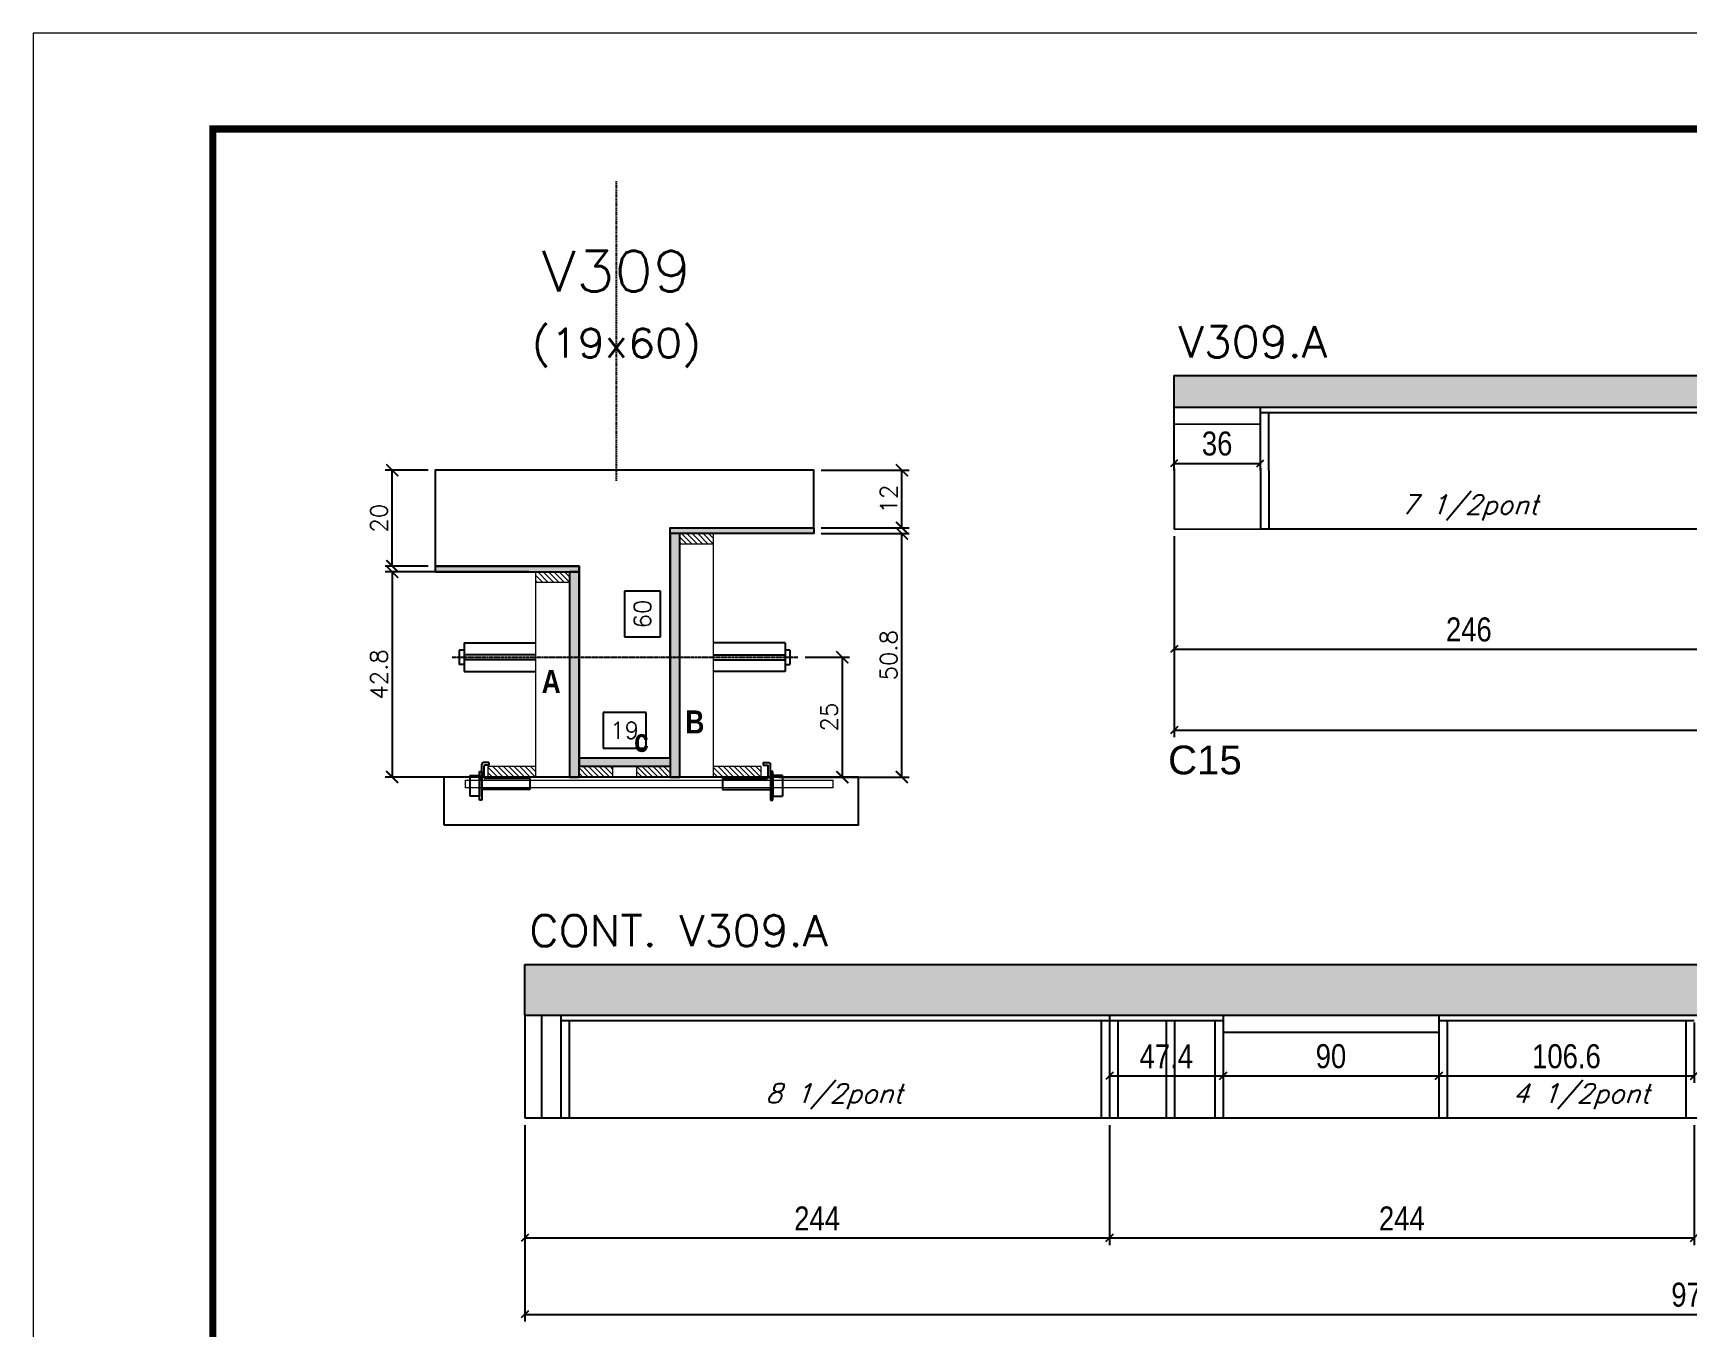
# Model space of a CAD drawing. Extents: x 137137 to 143418, y 10464 to 34486.
# Drawn here: x 141906 to 142596, y 27055 to 27594 of the extents above; entities that cross this region are included whole.
import ezdxf
from ezdxf.enums import TextEntityAlignment as Align

# ---------------------------------------------------------------- set-up
doc = ezdxf.new("R2010")
doc.units = 0
doc.linetypes.add('DASHED', pattern=[0.75, 0.5, -0.25])
doc.linetypes.add('HIDDEN', pattern=[0.375, 0.25, -0.125])
for name, color, linetype in [('5', 5, 'Continuous'), ('barrote', 251, 'Continuous'), ('COTA', 241, 'Continuous'), ('Cota Seção (2x)', 4, 'Continuous'), ('detalhes', 4, 'Continuous'), ('Painéis', 200, 'Continuous'), ('presilha', 1, 'Continuous'), ('SARR_2.2x7', 40, 'Continuous'), ('SARR_3.5x7', 81, 'Continuous'), ('TENSOR', 3, 'Continuous'), ('texto', 7, 'Continuous'), ('Texto de Titulo', 7, 'Continuous'), ('Texto Qtd Sarr', 242, 'Continuous')]:
    doc.layers.add(name, color=color, linetype=linetype)
for name, color, linetype, lineweight in [('CONCRETO', 251, 'Continuous', 25), ('Folhas', 255, 'Continuous', 9), ('Hachura', 251, 'Continuous', 9), ('Madeira', 126, 'Continuous', 18), ('SARRAFO DE PRESSAO', 251, 'DASHED', 9), ('SCO-___-LAJ', 2, 'Continuous', 0), ('Texto Seção', 7, 'Continuous', 15)]:
    doc.layers.add(name, color=color, linetype=linetype, lineweight=lineweight)
doc.styles.add('COTA TECNICA', font='techl___.ttf', dxfattribs={"height": 10})
doc.styles.add('REGUA-120', font='ROMANS.shx', dxfattribs={"height": 15})
doc.styles.add('Romans', font='romans.shx')
doc.styles.get("Standard").update_dxf_attribs({"font": 'arial.ttf'})
doc.styles.add('TECNICA', font='techb___.ttf', dxfattribs={"height": 10})
doc.dimstyles.new('Cota Seção (2x)', dxfattribs={"dimtxt": 7, "dimasz": 5, "dimexe": 3, "dimexo": 3, "dimgap": 2, "dimtad": 3, "dimdec": 1, "dimlfac": 0.5, "dimzin": 12, "dimdsep": 46, "dimtxsty": 'Romans', "dimblk": 'ARCHTICK', "dimcen": 0, "dimclrd": 4, "dimclre": 4, "dimclrt": 1, "dimadec": 1, "dimazin": 3, "dimtfac": 1, "dimtdec": 1, "dimtmove": 0, "dimatfit": 3, "dimldrblk": 'OBLIQUE', "dimfxl": 1, "dimtolj": 1, "dimtzin": 12, "dimarcsym": 0})
doc.dimstyles.new('Cota Seção interna', dxfattribs={"dimtxt": 7, "dimasz": 6, "dimexe": 0.18, "dimexo": 2, "dimgap": -4, "dimtad": 3, "dimdec": 1, "dimlfac": 0.5, "dimzin": 12, "dimdsep": 46, "dimtxsty": 'Romans', "dimblk": 'ARCHTICK', "dimcen": 0.09, "dimse1": 1, "dimse2": 1, "dimsd1": 1, "dimsd2": 1, "dimclrd": 180, "dimclre": 5, "dimclrt": 1, "dimadec": 0, "dimazin": 3, "dimtfac": 1, "dimtdec": 1, "dimtofl": 0, "dimtmove": 0, "dimatfit": 3, "dimldrblk": 'ARCHTICK', "dimfxl": 1, "dimtolj": 1, "dimtzin": 0, "dimarcsym": 0})
doc.dimstyles.new('PAINEL', dxfattribs={"dimtxt": 10, "dimasz": 3, "dimexe": 3, "dimexo": 3, "dimgap": 3, "dimtad": 1, "dimdec": 1, "dimzin": 12, "dimdsep": 46, "dimtxsty": 'COTA TECNICA', "dimblk1": 'OBLIQUE', "dimblk2": 'OBLIQUE', "dimsah": 1, "dimcen": 0.9, "dimclrd": 4, "dimclre": 4, "dimclrt": 240, "dimadec": 1, "dimazin": 3, "dimtfac": 1, "dimtdec": 1, "dimtmove": 0, "dimatfit": 3, "dimfxl": 1, "dimtolj": 1, "dimtzin": 12, "dimarcsym": 0})

# ---------------------------------------------------------------- blocks, each defined once
blk = doc.blocks.new('9999999999')
at = {"layer": 'Folhas'}
blk.add_lwpolyline([(98138.98, 34190.21), (99623.98, 34190.21), (99623.98, 35240.21), (98138.98, 35240.21)], close=True, dxfattribs=at)
at = {"layer": 'Folhas', "color": 30, "const_width": 3}
blk.add_lwpolyline([(98213.98, 34230.21), (99583.98, 34230.21), (99583.98, 35200.21), (98213.98, 35200.21)], close=True, dxfattribs=at)
blk = doc.blocks.new('_Oblique')
at = {"color": 0, "linetype": 'ByBlock', "lineweight": -2}
blk.add_line((-0.5, -0.5), (0.5, 0.5), dxfattribs=at)
blk = doc.blocks.new('*D1171')
at = {"layer": 'COTA', "color": 4, "lineweight": -2, "ltscale": 25, "transparency": 16777216}
for p, q in [((142381.93, 27384.41), (142381.93, 27334.37)), ((142627.93, 27384.45), (142627.93, 27334.37)), ((142381.93, 27337.37), (142627.93, 27337.37))]:
    blk.add_line(p, q, dxfattribs=at)
at = {"layer": 'Defpoints', "color": 0, "ltscale": 25, "transparency": 16777216}
for p in [(142381.93, 27387.41), (142627.93, 27387.45), (142627.93, 27337.37)]:
    blk.add_point(p, dxfattribs=at)
at = {"layer": 'COTA', "color": 4, "lineweight": -2, "ltscale": 25, "transparency": 16777216, "xscale": 3, "yscale": 3, "zscale": 3, "rotation": 180}
blk.add_blockref('_Oblique', (142381.93, 27337.37), dxfattribs=at)
at = {"layer": 'COTA', "color": 4, "lineweight": -2, "ltscale": 25, "transparency": 16777216, "xscale": 3, "yscale": 3, "zscale": 3}
blk.add_blockref('_Oblique', (142627.93, 27337.37), dxfattribs=at)
at = {"layer": 'COTA', "color": 240, "ltscale": 25, "transparency": 16777216, "insert": (142504.93, 27345.47), "char_height": 10, "attachment_point": 5, "style": 'COTA TECNICA'}
blk.add_mtext('\\A1;246', dxfattribs=at)
blk = doc.blocks.new('*D1178')
at = {"layer": 'COTA', "color": 4, "lineweight": -2, "ltscale": 25, "transparency": 16777216}
for p, q in [((142381.89, 27428.21), (142381.89, 27411.81)), ((142417.89, 27428.25), (142417.89, 27411.81)), ((142381.89, 27414.81), (142417.89, 27414.81))]:
    blk.add_line(p, q, dxfattribs=at)
at = {"layer": 'Defpoints', "color": 0, "ltscale": 25, "transparency": 16777216}
for p in [(142381.89, 27431.21), (142417.89, 27431.25), (142417.89, 27414.81)]:
    blk.add_point(p, dxfattribs=at)
at = {"layer": 'COTA', "color": 4, "lineweight": -2, "ltscale": 25, "transparency": 16777216, "xscale": 3, "yscale": 3, "zscale": 3, "rotation": 180}
blk.add_blockref('_Oblique', (142381.89, 27414.81), dxfattribs=at)
at = {"layer": 'COTA', "color": 4, "lineweight": -2, "ltscale": 25, "transparency": 16777216, "xscale": 3, "yscale": 3, "zscale": 3}
blk.add_blockref('_Oblique', (142417.89, 27414.81), dxfattribs=at)
at = {"layer": 'COTA', "color": 240, "ltscale": 25, "transparency": 16777216, "insert": (142399.89, 27423.03), "char_height": 10, "attachment_point": 5, "style": 'COTA TECNICA'}
blk.add_mtext('\\A1;36', dxfattribs=at)
blk = doc.blocks.new('*D1179')
at = {"layer": 'COTA', "color": 4, "lineweight": -2, "ltscale": 25, "transparency": 16777216}
for p, q in [((142110.96, 27138.79), (142110.96, 27088.72)), ((142354.96, 27138.79), (142354.96, 27088.72)), ((142110.96, 27091.72), (142354.96, 27091.72))]:
    blk.add_line(p, q, dxfattribs=at)
at = {"layer": 'Defpoints', "color": 0, "ltscale": 25, "transparency": 16777216}
for p in [(142110.96, 27141.79), (142354.96, 27141.79), (142354.96, 27091.72)]:
    blk.add_point(p, dxfattribs=at)
at = {"layer": 'COTA', "color": 4, "lineweight": -2, "ltscale": 25, "transparency": 16777216, "xscale": 3, "yscale": 3, "zscale": 3, "rotation": 180}
blk.add_blockref('_Oblique', (142110.96, 27091.72), dxfattribs=at)
at = {"layer": 'COTA', "color": 4, "lineweight": -2, "ltscale": 25, "transparency": 16777216, "xscale": 3, "yscale": 3, "zscale": 3}
blk.add_blockref('_Oblique', (142354.96, 27091.72), dxfattribs=at)
at = {"layer": 'COTA', "color": 240, "ltscale": 25, "transparency": 16777216, "insert": (142232.96, 27099.8), "char_height": 10, "attachment_point": 5, "style": 'COTA TECNICA'}
blk.add_mtext('\\A1;244', dxfattribs=at)
blk = doc.blocks.new('*D1180')
at = {"layer": 'COTA', "color": 4, "lineweight": -2, "ltscale": 25, "transparency": 16777216}
for p, q in [((142354.96, 27138.79), (142354.96, 27088.72)), ((142598.96, 27138.79), (142598.96, 27088.72)), ((142354.96, 27091.72), (142598.96, 27091.72))]:
    blk.add_line(p, q, dxfattribs=at)
at = {"layer": 'Defpoints', "color": 0, "ltscale": 25, "transparency": 16777216}
for p in [(142354.96, 27141.79), (142598.96, 27141.79), (142598.96, 27091.72)]:
    blk.add_point(p, dxfattribs=at)
at = {"layer": 'COTA', "color": 4, "lineweight": -2, "ltscale": 25, "transparency": 16777216, "xscale": 3, "yscale": 3, "zscale": 3, "rotation": 180}
blk.add_blockref('_Oblique', (142354.96, 27091.72), dxfattribs=at)
at = {"layer": 'COTA', "color": 4, "lineweight": -2, "ltscale": 25, "transparency": 16777216, "xscale": 3, "yscale": 3, "zscale": 3}
blk.add_blockref('_Oblique', (142598.96, 27091.72), dxfattribs=at)
at = {"layer": 'COTA', "color": 240, "ltscale": 25, "transparency": 16777216, "insert": (142476.96, 27099.8), "char_height": 10, "attachment_point": 5, "style": 'COTA TECNICA'}
blk.add_mtext('\\A1;244', dxfattribs=at)
blk = doc.blocks.new('*D1183')
at = {"layer": 'COTA', "color": 4, "lineweight": -2, "ltscale": 25, "transparency": 16777216}
for p, q in [((142402.39, 27174.59), (142402.39, 27156.32)), ((142492.39, 27174.59), (142492.39, 27156.32)), ((142402.39, 27159.32), (142492.39, 27159.32))]:
    blk.add_line(p, q, dxfattribs=at)
at = {"layer": 'Defpoints', "color": 0, "ltscale": 25, "transparency": 16777216}
for p in [(142402.39, 27177.59), (142492.39, 27177.59), (142492.39, 27159.32)]:
    blk.add_point(p, dxfattribs=at)
at = {"layer": 'COTA', "color": 4, "lineweight": -2, "ltscale": 25, "transparency": 16777216, "xscale": 3, "yscale": 3, "zscale": 3, "rotation": 180}
blk.add_blockref('_Oblique', (142402.39, 27159.32), dxfattribs=at)
at = {"layer": 'COTA', "color": 4, "lineweight": -2, "ltscale": 25, "transparency": 16777216, "xscale": 3, "yscale": 3, "zscale": 3}
blk.add_blockref('_Oblique', (142492.39, 27159.32), dxfattribs=at)
at = {"layer": 'COTA', "color": 240, "ltscale": 25, "transparency": 16777216, "insert": (142447.39, 27167.45), "char_height": 10, "attachment_point": 5, "style": 'COTA TECNICA'}
blk.add_mtext('\\A1;90', dxfattribs=at)
blk = doc.blocks.new('*D1187')
at = {"layer": 'COTA', "color": 4, "lineweight": -2, "ltscale": 25, "transparency": 16777216}
for p, q in [((142354.96, 27181.59), (142354.96, 27156.32)), ((142402.39, 27181.59), (142402.39, 27156.32)), ((142354.96, 27159.32), (142402.39, 27159.32))]:
    blk.add_line(p, q, dxfattribs=at)
at = {"layer": 'Defpoints', "color": 0, "ltscale": 25, "transparency": 16777216}
for p in [(142354.96, 27184.59), (142402.39, 27184.59), (142402.39, 27159.32)]:
    blk.add_point(p, dxfattribs=at)
at = {"layer": 'COTA', "color": 4, "lineweight": -2, "ltscale": 25, "transparency": 16777216, "xscale": 3, "yscale": 3, "zscale": 3, "rotation": 180}
blk.add_blockref('_Oblique', (142354.96, 27159.32), dxfattribs=at)
at = {"layer": 'COTA', "color": 4, "lineweight": -2, "ltscale": 25, "transparency": 16777216, "xscale": 3, "yscale": 3, "zscale": 3}
blk.add_blockref('_Oblique', (142402.39, 27159.32), dxfattribs=at)
at = {"layer": 'COTA', "color": 240, "ltscale": 25, "transparency": 16777216, "insert": (142378.67, 27167.39), "char_height": 10, "attachment_point": 5, "style": 'COTA TECNICA'}
blk.add_mtext('\\A1;47.4', dxfattribs=at)
blk = doc.blocks.new('*D1188')
at = {"layer": 'COTA', "color": 4, "lineweight": -2, "ltscale": 25, "transparency": 16777216}
for p, q in [((142492.39, 27181.59), (142492.39, 27156.32)), ((142598.96, 27181.59), (142598.96, 27156.32)), ((142492.39, 27159.32), (142598.96, 27159.32))]:
    blk.add_line(p, q, dxfattribs=at)
at = {"layer": 'Defpoints', "color": 0, "ltscale": 25, "transparency": 16777216}
for p in [(142492.39, 27184.59), (142598.96, 27184.59), (142598.96, 27159.32)]:
    blk.add_point(p, dxfattribs=at)
at = {"layer": 'COTA', "color": 4, "lineweight": -2, "ltscale": 25, "transparency": 16777216, "xscale": 3, "yscale": 3, "zscale": 3, "rotation": 180}
blk.add_blockref('_Oblique', (142492.39, 27159.32), dxfattribs=at)
at = {"layer": 'COTA', "color": 4, "lineweight": -2, "ltscale": 25, "transparency": 16777216, "xscale": 3, "yscale": 3, "zscale": 3}
blk.add_blockref('_Oblique', (142598.96, 27159.32), dxfattribs=at)
at = {"layer": 'COTA', "color": 240, "ltscale": 25, "transparency": 16777216, "insert": (142545.67, 27167.42), "char_height": 10, "attachment_point": 5, "style": 'COTA TECNICA'}
blk.add_mtext('\\A1;106.6', dxfattribs=at)
blk = doc.blocks.new('_ArchTick')
at = {"color": 0, "linetype": 'ByBlock', "const_width": 0.15}
blk.add_lwpolyline([(-0.5, -0.5), (0.5, 0.5)], dxfattribs=at)
blk = doc.blocks.new('*D1151')
at = {"layer": 'COTA', "color": 4, "lineweight": -2, "transparency": 16777216}
for p, q in [((142234.62, 27385.55), (142271.34, 27385.55)), ((142268.34, 27283.95), (142268.34, 27385.55)), ((142217.02, 27283.95), (142271.34, 27283.95))]:
    blk.add_line(p, q, dxfattribs=at)
at = {"layer": 'Defpoints', "color": 0, "transparency": 16777216}
for p in [(142231.62, 27385.55), (142268.34, 27385.55), (142214.02, 27283.95)]:
    blk.add_point(p, dxfattribs=at)
at = {"layer": 'COTA', "color": 4, "lineweight": -2, "transparency": 16777216, "xscale": 5, "yscale": 5, "zscale": 5}
for p, rotation in [((142268.34, 27385.55), 90), ((142268.34, 27283.95), 270)]:
    blk.add_blockref('_ArchTick', p, dxfattribs=dict(at, rotation=rotation))
at = {"layer": 'COTA', "color": 1, "transparency": 16777216, "insert": (142262.84, 27334.75), "char_height": 7, "attachment_point": 5, "rotation": 90, "style": 'Romans'}
blk.add_mtext('\\A1;50.8', dxfattribs=at)
blk = doc.blocks.new('*D1152')
at = {"layer": 'COTA', "color": 4, "lineweight": -2, "transparency": 16777216}
for p, q in [((142234.62, 27411.95), (142271.34, 27411.95)), ((142268.34, 27387.95), (142268.34, 27411.95)), ((142234.62, 27387.95), (142271.34, 27387.95))]:
    blk.add_line(p, q, dxfattribs=at)
at = {"layer": 'Defpoints', "color": 0, "transparency": 16777216}
for p in [(142231.62, 27411.95), (142268.34, 27411.95), (142231.62, 27387.95)]:
    blk.add_point(p, dxfattribs=at)
at = {"layer": 'COTA', "color": 4, "lineweight": -2, "transparency": 16777216, "xscale": 5, "yscale": 5, "zscale": 5}
for p, rotation in [((142268.34, 27411.95), 90), ((142268.34, 27387.95), 270)]:
    blk.add_blockref('_ArchTick', p, dxfattribs=dict(at, rotation=rotation))
at = {"layer": 'COTA', "color": 1, "transparency": 16777216, "insert": (142262.84, 27399.95), "char_height": 7, "attachment_point": 5, "rotation": 90, "style": 'Romans'}
blk.add_mtext('\\A1;12', dxfattribs=at)
blk = doc.blocks.new('*D1153')
at = {"layer": 'Cota Seção (2x)', "color": 180, "lineweight": -2, "transparency": 16777216}
for p, q in [((142167.62, 27361.45), (142152.62, 27361.45)), ((142152.62, 27361.45), (142152.62, 27342.45)), ((142167.62, 27342.45), (142167.62, 27361.45)), ((142152.62, 27342.45), (142167.62, 27342.45))]:
    blk.add_line(p, q, dxfattribs=at)
at = {"layer": 'Defpoints', "color": 0, "transparency": 16777216}
for p in [(142171.62, 27411.95), (142171.62, 27411.95), (142171.62, 27291.95)]:
    blk.add_point(p, dxfattribs=at)
at = {"layer": 'Cota Seção (2x)', "color": 1, "transparency": 16777216, "insert": (142160.12, 27351.95), "char_height": 7, "attachment_point": 5, "rotation": 90, "style": 'Romans'}
blk.add_mtext('\\A1;60', dxfattribs=at)
blk = doc.blocks.new('PRESILHA METÁLICA 1')
at = {"layer": 'presilha'}
for p, q in [((12, 21), (8.6, 21)), ((12, 21), (12, 19.5)), ((0, 13), (6, 13)), ((0, 13), (0, 0)), ((6, 15.5), (7.5, 15.5)), ((6, -2.5), (6, 15.5)), ((6, 13), (6, 0)), ((7.5, 10.6), (7.5, 19.9)), ((7.5, 15.5), (7.5, -2.5)), ((9, 11.6), (9, 18.9)), ((12, 19.5), (9.6, 19.5)), ((37.5, 11), (9.6, 11)), ((37.5, 11), (37.5, 4.1)), ((6, 0), (0, 0)), ((37.5, 4.1), (7.5, 4.1)), ((7.5, -2.5), (6, -2.5))]:
    blk.add_line(p, q, dxfattribs=at)
for centre, radius, start, end in [((8.6, 19.9), 1.14, 90, 180), ((9.6, 18.9), 0.57, 90, 180), ((9.6, 11.6), 0.57, 180, 270)]:
    blk.add_arc(centre, radius, start, end, dxfattribs=at)
blk = doc.blocks.new('*D1154')
at = {"layer": 'Cota Seção (2x)', "color": 180, "lineweight": -2, "transparency": 16777216}
for p, q in [((142161.62, 27310.95), (142143.62, 27310.95)), ((142143.62, 27310.95), (142143.62, 27295.95)), ((142161.62, 27295.95), (142161.62, 27310.95)), ((142143.62, 27295.95), (142161.62, 27295.95))]:
    blk.add_line(p, q, dxfattribs=at)
at = {"layer": 'Defpoints', "color": 0, "transparency": 16777216}
for p in [(142171.62, 27291.95), (142133.62, 27283.95), (142171.62, 27283.95)]:
    blk.add_point(p, dxfattribs=at)
at = {"layer": 'Cota Seção (2x)', "color": 1, "transparency": 16777216, "insert": (142152.62, 27303.45), "char_height": 7, "attachment_point": 5, "style": 'Romans'}
blk.add_mtext('\\A1;19', dxfattribs=at)
blk = doc.blocks.new('*D1155')
at = {"layer": 'COTA', "color": 4, "lineweight": -2, "transparency": 16777216}
for p, q in [((142112.62, 27369.55), (142052.65, 27369.55)), ((142055.65, 27369.55), (142055.65, 27283.95)), ((142112.62, 27283.95), (142052.65, 27283.95))]:
    blk.add_line(p, q, dxfattribs=at)
at = {"layer": 'Defpoints', "color": 0, "transparency": 16777216}
for p in [(142115.62, 27369.55), (142055.65, 27283.95), (142115.62, 27283.95)]:
    blk.add_point(p, dxfattribs=at)
at = {"layer": 'COTA', "color": 4, "lineweight": -2, "transparency": 16777216, "xscale": 5, "yscale": 5, "zscale": 5}
for p, rotation in [((142055.65, 27369.55), 90), ((142055.65, 27283.95), 270)]:
    blk.add_blockref('_ArchTick', p, dxfattribs=dict(at, rotation=rotation))
at = {"layer": 'COTA', "color": 1, "transparency": 16777216, "insert": (142050.15, 27326.75), "char_height": 7, "attachment_point": 5, "rotation": 90, "style": 'Romans'}
blk.add_mtext('\\A1;42.8', dxfattribs=at)
blk = doc.blocks.new('*D1156')
at = {"layer": 'COTA', "color": 4, "lineweight": -2, "transparency": 16777216}
for p, q in [((142227.92, 27333.92), (142246.48, 27333.92)), ((142243.48, 27333.92), (142243.48, 27283.95)), ((142227.92, 27283.95), (142246.48, 27283.95))]:
    blk.add_line(p, q, dxfattribs=at)
at = {"layer": 'Defpoints', "color": 0, "transparency": 16777216}
for p in [(142224.92, 27333.92), (142224.92, 27283.95), (142243.48, 27283.95)]:
    blk.add_point(p, dxfattribs=at)
at = {"layer": 'COTA', "color": 4, "lineweight": -2, "transparency": 16777216, "xscale": 5, "yscale": 5, "zscale": 5}
for p, rotation in [((142243.48, 27333.92), 90), ((142243.48, 27283.95), 270)]:
    blk.add_blockref('_ArchTick', p, dxfattribs=dict(at, rotation=rotation))
at = {"layer": 'COTA', "color": 1, "transparency": 16777216, "insert": (142237.98, 27308.94), "char_height": 7, "attachment_point": 5, "rotation": 90, "style": 'Romans'}
blk.add_mtext('\\A1;25', dxfattribs=at)
blk = doc.blocks.new('titulo1')
at = {"layer": 'Defpoints', "color": 252, "linetype": 'HIDDEN', "ltscale": 2}
blk.add_line((0, 0), (0, 125), dxfattribs=at)
at = {"layer": 'Defpoints', "style": 'Romans', "oblique": 15}
blk.add_attdef('FOLHA', text='', height=10, dxfattribs=at).set_placement((0, 15.58), align=Align.MIDDLE_CENTER)
at = {"layer": 'Texto Qtd Sarr', "color": 3, "style": 'Romans', "oblique": 15}
for tag, height, p in [('TITULO', 17, (0, 71.45)), ('SEÇÃO', 12, (0, 41.55))]:
    blk.add_attdef(tag, text='', height=height, dxfattribs=at).set_placement(p, align=Align.MIDDLE_CENTER)
blk = doc.blocks.new('*D1159')
at = {"layer": 'COTA', "color": 4, "lineweight": -2, "transparency": 16777216}
for p, q in [((142070.62, 27411.95), (142052.65, 27411.95)), ((142055.65, 27371.95), (142055.65, 27411.95)), ((142070.62, 27371.95), (142052.65, 27371.95))]:
    blk.add_line(p, q, dxfattribs=at)
at = {"layer": 'Defpoints', "color": 0, "transparency": 16777216}
for p in [(142055.65, 27411.95), (142073.62, 27411.95), (142073.62, 27371.95)]:
    blk.add_point(p, dxfattribs=at)
at = {"layer": 'COTA', "color": 4, "lineweight": -2, "transparency": 16777216, "xscale": 5, "yscale": 5, "zscale": 5}
for p, rotation in [((142055.65, 27411.95), 90), ((142055.65, 27371.95), 270)]:
    blk.add_blockref('_ArchTick', p, dxfattribs=dict(at, rotation=rotation))
at = {"layer": 'COTA', "color": 1, "transparency": 16777216, "insert": (142050.15, 27391.95), "char_height": 7, "attachment_point": 5, "rotation": 90, "style": 'Romans'}
blk.add_mtext('\\A1;20', dxfattribs=at)
blk = doc.blocks.new('*D2350')
at = {"layer": 'COTA', "color": 4, "lineweight": -2, "ltscale": 25, "transparency": 16777216}
for p, q in [((142381.93, 27384.41), (142381.93, 27300.54)), ((142909.93, 27384.43), (142909.93, 27300.54)), ((142381.93, 27303.54), (142909.93, 27303.54))]:
    blk.add_line(p, q, dxfattribs=at)
at = {"layer": 'Defpoints', "color": 0, "ltscale": 25, "transparency": 16777216}
for p in [(142381.93, 27387.41), (142909.93, 27387.43), (142909.93, 27303.54)]:
    blk.add_point(p, dxfattribs=at)
at = {"layer": 'COTA', "color": 4, "lineweight": -2, "ltscale": 25, "transparency": 16777216, "xscale": 3, "yscale": 3, "zscale": 3, "rotation": 180}
blk.add_blockref('_Oblique', (142381.93, 27303.54), dxfattribs=at)
at = {"layer": 'COTA', "color": 4, "lineweight": -2, "ltscale": 25, "transparency": 16777216, "xscale": 3, "yscale": 3, "zscale": 3}
blk.add_blockref('_Oblique', (142909.93, 27303.54), dxfattribs=at)
at = {"layer": 'COTA', "color": 240, "ltscale": 25, "transparency": 16777216, "insert": (142645.93, 27311.68), "char_height": 10, "attachment_point": 5, "style": 'COTA TECNICA'}
blk.add_mtext('\\A1;528', dxfattribs=at)
blk = doc.blocks.new('*D2351')
at = {"layer": 'COTA', "color": 4, "lineweight": -2, "ltscale": 25, "transparency": 16777216}
for p, q in [((142110.96, 27138.79), (142110.96, 27056.8)), ((143086.96, 27138.79), (143086.96, 27056.8)), ((142110.96, 27059.8), (143086.96, 27059.8))]:
    blk.add_line(p, q, dxfattribs=at)
at = {"layer": 'Defpoints', "color": 0, "ltscale": 25, "transparency": 16777216}
for p in [(142110.96, 27141.79), (143086.96, 27141.79), (143086.96, 27059.8)]:
    blk.add_point(p, dxfattribs=at)
at = {"layer": 'COTA', "color": 4, "lineweight": -2, "ltscale": 25, "transparency": 16777216, "xscale": 3, "yscale": 3, "zscale": 3, "rotation": 180}
blk.add_blockref('_Oblique', (142110.96, 27059.8), dxfattribs=at)
at = {"layer": 'COTA', "color": 4, "lineweight": -2, "ltscale": 25, "transparency": 16777216, "xscale": 3, "yscale": 3, "zscale": 3}
blk.add_blockref('_Oblique', (143086.96, 27059.8), dxfattribs=at)
at = {"layer": 'COTA', "color": 240, "ltscale": 25, "transparency": 16777216, "insert": (142598.96, 27067.93), "char_height": 10, "attachment_point": 5, "style": 'COTA TECNICA'}
blk.add_mtext('\\A1;976', dxfattribs=at)

msp = doc.modelspace()

# ---------------------------------------------------------------- hatches: boundary and pattern name
at = {"layer": 'COTA', "ltscale": 25}
h = msp.add_hatch(dxfattribs=at)
h.set_pattern_fill('AR-CONC', color=256, scale=0.03)
h.set_pattern_definition([(50, (1589.1, 0), (5.46554007, -0.47817257), [0.5715, -6.2865]), (355, (1589.1, 0), (-1.05730264, 5.73170536), [0.4572, -5.02921753]), (100.4514447, (1589.5555, -0.04), (4.40823741, 5.25353256), [0.48570026, -5.34270734]), (46.1842, (1589.1, 1.524), (8.13237123, -1.26126984), [0.85725, -9.42975]), (96.6355576, (1589.778, 1.419), (7.122124, 7.42278374), [0.7285507, -8.01406824]), (351.184151, (1589.1, 1.524), (7.122124, 7.42278374), [0.685799, -7.54379196]), (21, (1589.862, 1.143), (4.54843174, -3.06795595), [0.5715, -6.2865]), (326, (1589.862, 1.143), (1.85406085, 5.52563898), [0.4572, -5.0292]), (71.451445, (1590.241, 0.8873), (6.40249258, 2.45768307), [0.48570026, -5.34269813]), (37.5, (1589.1, 0), (0.092658098, 2.536651166), [0, -4.96824, 0, -5.1054, 0, -5.04825]), (7.5, (1589.1, 0), (2.004589875, 3.005417245), [0, -2.91084, 0, -4.85394, 0, -1.92405]), (327.5, (1587.4007, 0), (4.067717855, -0.17186232), [0, -1.905, 0, -5.9436, 0, -7.8867]), (317.5, (1586.6387, 0), (4.44387544, 0.76279473), [0, -2.4765, 0, -3.94716, 0, -5.6007])])
h.paths.add_polyline_path([(142909.93, 27387.43), (142936.98, 27387.43), (142936.97, 27438.23), (143157.97, 27438.23), (143157.97, 27387.43), (143184.97, 27387.43), (143184.97, 27451.43), (143157.97, 27451.43), (142936.97, 27451.43), (142909.97, 27451.43), (142877.97, 27451.45), (142417.87, 27451.45), (142381.87, 27451.41), (142381.88, 27438.21), (142417.88, 27438.25), (142877.96, 27438.25), (142877.96, 27438.25), (142909.96, 27438.23)])
h = msp.add_hatch(dxfattribs=at)
h.set_pattern_fill('AR-CONC', color=256, scale=0.03)
h.set_pattern_definition([(50, (1585, -21.9683), (5.46554007, -0.47817257), [0.5715, -6.2865]), (355, (1585, -21.968), (-1.05730264, 5.73170536), [0.4572, -5.02921753]), (100.4514447, (1585.4555, -22.008), (4.40823741, 5.25353256), [0.48570026, -5.34270734]), (46.1842, (1585, -20.444), (8.13237123, -1.26126984), [0.85725, -9.42975]), (96.6355576, (1585.678, -20.549), (7.122124, 7.42278374), [0.7285507, -8.01406824]), (351.184151, (1585, -20.444), (7.122124, 7.42278374), [0.685799, -7.54379196]), (21, (1585.762, -20.8253), (4.54843174, -3.06795595), [0.5715, -6.2865]), (326, (1585.762, -20.825), (1.85406085, 5.52563898), [0.4572, -5.0292]), (71.451445, (1586.141, -21.081), (6.40249258, 2.45768307), [0.48570026, -5.34269813]), (37.5, (1585, -21.9683), (0.092658098, 2.536651166), [0, -4.96824, 0, -5.1054, 0, -5.04825]), (7.5, (1585, -21.9683), (2.004589875, 3.005417245), [0, -2.91084, 0, -4.85394, 0, -1.92405]), (327.5, (1583.3007, -21.9683), (4.067717855, -0.17186232), [0, -1.905, 0, -5.9436, 0, -7.8867]), (317.5, (1582.5387, -21.9683), (4.44387544, 0.76279473), [0, -2.4765, 0, -3.94716, 0, -5.6007])])
h.paths.add_polyline_path([(142402.39, 27205.79), (142110.96, 27205.79), (142110.96, 27184.59), (142402.39, 27184.59), (142492.39, 27184.59), (142687.39, 27184.59), (142777.39, 27184.59), (143086.96, 27184.59), (143086.96, 27205.79), (142777.39, 27205.79), (142687.39, 27205.79), (142492.39, 27205.79)])
at = {"layer": 'Hachura'}
h = msp.add_hatch(color=256, dxfattribs=at)
h.dxf.hatch_style = 1
h.paths.add_polyline_path([(142171.62, 27385.55), (142171.62, 27387.95), (142231.62, 27387.95), (142231.62, 27385.55)])
h = msp.add_hatch(color=256, dxfattribs=at)
h.dxf.hatch_style = 1
h.paths.add_polyline_path([(142175.62, 27385.55), (142171.62, 27385.55), (142171.62, 27283.95), (142175.62, 27283.95)])
h = msp.add_hatch(dxfattribs=at)
h.set_pattern_fill('ANSI31', color=256, scale=0.5, angle=270, style=0)
h.set_pattern_definition([(315, (165081.4402, 19077.9072), (1.12253202, 1.12253202), [])])
h.paths.add_polyline_path([(142175.62, 27381.15), (142175.62, 27385.55), (142189.62, 27385.55), (142189.62, 27381.15)])
h = msp.add_hatch(color=256, dxfattribs=at)
h.dxf.hatch_style = 1
h.paths.add_polyline_path([(142133.62, 27369.55), (142133.62, 27371.95), (142073.62, 27371.95), (142073.62, 27369.55)])
h = msp.add_hatch(dxfattribs=at)
h.set_pattern_fill('ANSI31', color=256, scale=0.5, angle=270, style=0)
h.set_pattern_definition([(315, (165021.4402, 19061.9072), (1.12253202, 1.12253202), [])])
h.paths.add_polyline_path([(142115.62, 27365.15), (142115.62, 27369.55), (142129.62, 27369.55), (142129.62, 27365.15)])
h = msp.add_hatch(color=256, dxfattribs=at)
h.dxf.hatch_style = 1
h.paths.add_polyline_path([(142133.62, 27369.55), (142129.62, 27369.55), (142129.62, 27283.95), (142133.62, 27283.95)])
h = msp.add_hatch(dxfattribs=at)
h.set_pattern_fill('ANSI31', color=256, scale=0.5, angle=270, style=0)
h.set_pattern_definition([(315, (164987.4402, 19054.3072), (1.12253202, 1.12253202), [])])
h.paths.add_polyline_path([(142115.62, 27283.95), (142115.62, 27288.35), (142095.62, 27288.35), (142095.62, 27283.95)])
h = msp.add_hatch(color=256, dxfattribs=at)
h.dxf.hatch_style = 1
h.paths.add_polyline_path([(142133.62, 27288.35), (142133.62, 27291.95), (142171.62, 27291.95), (142171.62, 27288.35)])
h = msp.add_hatch(dxfattribs=at)
h.set_pattern_fill('ANSI31', color=256, scale=0.5, angle=270, style=0)
h.set_pattern_definition([(315, (165090.2423, 19054.3072), (1.12253202, 1.12253202), [])])
h.paths.add_polyline_path([(142133.62, 27283.95), (142133.62, 27288.35), (142147.62, 27288.35), (142147.62, 27283.95)])
h = msp.add_hatch(dxfattribs=at)
h.set_pattern_fill('ANSI31', color=256, scale=0.5, angle=270, style=0)
h.set_pattern_definition([(315, (165090.2402, 19054.3072), (1.12253202, 1.12253202), [])])
h.paths.add_polyline_path([(142171.62, 27283.95), (142171.62, 27288.35), (142157.62, 27288.35), (142157.62, 27283.95)])
h = msp.add_hatch(dxfattribs=at)
h.set_pattern_fill('ANSI31', color=256, scale=0.5, angle=270, style=0)
h.set_pattern_definition([(315, (165081.4402, 19054.3072), (1.12253202, 1.12253202), [])])
h.paths.add_polyline_path([(142209.62, 27283.95), (142209.62, 27288.35), (142189.62, 27288.35), (142189.62, 27283.95)])

# ---------------------------------------------------------------- linework, layer by layer
at = {"ltscale": 3}
for p, q in [((142083.62, 27336.92), (142083.62, 27330.92)), ((142085.62, 27336.92), (142083.62, 27336.92)), ((142085.62, 27339.92), (142085.62, 27327.92)), ((142085.62, 27339.92), (142115.62, 27339.92)), ((142219.62, 27339.92), (142189.62, 27339.92)), ((142219.62, 27339.92), (142219.62, 27327.92)), ((142221.62, 27336.92), (142219.62, 27336.92)), ((142221.62, 27336.92), (142221.62, 27330.92)), ((142085.62, 27330.92), (142083.62, 27330.92)), ((142115.62, 27334.92), (142085.62, 27334.92)), ((142115.62, 27332.92), (142085.62, 27332.92)), ((142189.62, 27334.92), (142219.62, 27334.92)), ((142189.62, 27332.92), (142219.62, 27332.92)), ((142219.62, 27330.92), (142221.62, 27330.92)), ((142085.62, 27327.92), (142115.62, 27327.92)), ((142219.62, 27327.92), (142189.62, 27327.92))]:
    msp.add_line(p, q, dxfattribs=at)
at = {"layer": 'barrote'}
msp.add_lwpolyline([(142077.26, 27263.95), (142250.22, 27263.95), (142250.22, 27283.95), (142077.26, 27283.95)], close=True, dxfattribs=at)
at = {"layer": 'CONCRETO'}
msp.add_lwpolyline([(142133.62, 27371.95), (142133.62, 27288.35), (142133.62, 27288.35), (142133.62, 27291.95), (142171.62, 27291.95), (142171.62, 27387.95), (142231.62, 27387.95), (142231.62, 27411.95), (142171.62, 27411.95), (142171.62, 27411.95), (142133.62, 27411.95), (142073.62, 27411.95), (142073.62, 27371.95)], close=True, dxfattribs=at)
at = {"layer": 'COTA', "ltscale": 25}
for p, q in [((142381.87, 27451.41), (142417.87, 27451.45)), ((142381.87, 27451.41), (142381.88, 27438.21)), ((142417.87, 27451.45), (142877.97, 27451.45)), ((142110.96, 27205.79), (142402.39, 27205.79)), ((142110.96, 27184.59), (142110.96, 27205.79)), ((142402.39, 27205.79), (142492.39, 27205.79)), ((142492.39, 27205.79), (142687.39, 27205.79))]:
    msp.add_line(p, q, dxfattribs=at)
at = {"layer": 'Madeira'}
for points in [[(142175.62, 27381.15), (142175.62, 27385.55), (142189.62, 27385.55), (142189.62, 27381.15)], [(142175.62, 27385.55), (142189.62, 27385.55), (142189.62, 27283.95), (142175.62, 27283.95)], [(142115.62, 27365.15), (142115.62, 27369.55), (142129.62, 27369.55), (142129.62, 27365.15)], [(142115.62, 27369.55), (142129.62, 27369.55), (142129.62, 27283.95), (142115.62, 27283.95)], [(142115.62, 27283.95), (142115.62, 27288.35), (142095.62, 27288.35), (142095.62, 27283.95)], [(142133.62, 27283.95), (142133.62, 27288.35), (142147.62, 27288.35), (142147.62, 27283.95)], [(142171.62, 27283.95), (142171.62, 27288.35), (142157.62, 27288.35), (142157.62, 27283.95)], [(142209.62, 27283.95), (142209.62, 27288.35), (142189.62, 27288.35), (142189.62, 27283.95)]]:
    msp.add_lwpolyline(points, close=True, dxfattribs=at)
at = {"layer": 'Painéis'}
for p, q in [((142381.88, 27438.21), (142417.88, 27438.25)), ((142381.88, 27438.21), (142381.93, 27387.41)), ((142417.87, 27438.25), (142877.97, 27438.25)), ((142381.93, 27387.41), (142417.93, 27387.45)), ((142417.87, 27387.45), (142877.97, 27387.45)), ((142110.96, 27184.59), (142402.39, 27184.59)), ((142402.39, 27184.59), (142492.39, 27184.59)), ((142492.39, 27184.59), (142687.39, 27184.59)), ((142110.96, 27141.79), (142402.39, 27141.79)), ((142402.39, 27141.79), (142492.39, 27141.79)), ((142492.39, 27141.79), (142687.39, 27141.79))]:
    msp.add_line(p, q, dxfattribs=at)
at = {"layer": 'Painéis', "ltscale": 25}
for p, q in [((142110.96, 27184.59), (142110.96, 27141.79)), ((142354.96, 27184.59), (142354.96, 27141.79))]:
    msp.add_line(p, q, dxfattribs=at)
at = {"layer": 'Painéis'}
for points in [[(142171.62, 27385.55), (142171.62, 27387.95), (142231.62, 27387.95), (142231.62, 27385.55)], [(142175.62, 27385.55), (142171.62, 27385.55), (142171.62, 27283.95), (142175.62, 27283.95)], [(142133.62, 27369.55), (142133.62, 27371.95), (142073.62, 27371.95), (142073.62, 27369.55)], [(142133.62, 27369.55), (142129.62, 27369.55), (142129.62, 27283.95), (142133.62, 27283.95)], [(142133.62, 27288.35), (142133.62, 27291.95), (142171.62, 27291.95), (142171.62, 27288.35)]]:
    msp.add_lwpolyline(points, close=True, dxfattribs=at)
at = {"layer": 'SARR_2.2x7', "linetype": 'Continuous'}
for p, q in [((142417.87, 27436.05), (142627.88, 27436.05)), ((142381.89, 27431.21), (142417.89, 27431.25)), ((142117.96, 27184.59), (142117.96, 27141.79)), ((142125.96, 27182.39), (142354.96, 27182.39)), ((142354.96, 27182.39), (142402.39, 27182.39)), ((142492.39, 27182.39), (142598.96, 27182.39)), ((142402.39, 27177.59), (142492.39, 27177.59))]:
    msp.add_line(p, q, dxfattribs=at)
at = {"layer": 'SARR_3.5x7'}
for p, q in [((142417.88, 27438.25), (142417.93, 27387.45)), ((142421.38, 27438.25), (142421.38, 27438.25)), ((142421.38, 27436.05), (142421.43, 27387.45)), ((142125.96, 27184.59), (142125.96, 27141.79)), ((142129.46, 27182.39), (142129.46, 27141.79)), ((142351.46, 27182.39), (142351.46, 27141.79)), ((142358.46, 27182.39), (142358.46, 27141.79)), ((142378.63, 27182.39), (142378.63, 27141.79)), ((142382.13, 27182.39), (142382.13, 27141.79)), ((142398.89, 27182.39), (142398.89, 27141.79)), ((142402.39, 27184.59), (142402.39, 27141.79)), ((142492.39, 27184.59), (142492.39, 27141.79)), ((142495.89, 27182.39), (142495.89, 27141.79)), ((142595.46, 27182.39), (142595.46, 27141.79))]:
    msp.add_line(p, q, dxfattribs=at)
at = {"layer": 'SCO-___-LAJ', "color": 1}
msp.add_lwpolyline([(142086.26, 27282.62), (142239.56, 27282.62), (142239.56, 27279.42), (142086.26, 27279.42)], close=True, dxfattribs=at)
at = {"layer": 'TENSOR', "linetype": 'HIDDEN', "ltscale": 0.5}
msp.add_line((142080.62, 27333.92), (142224.92, 27333.92), dxfattribs=at)

# ---------------------------------------------------------------- block references
at = {"layer": 'presilha', "yscale": 0.6666666666666666, "zscale": 0.6666666666666666}
for p, xscale in [((142088.04, 27275.98), 0.6666666666666666), ((142218.49, 27275.98), -0.6666666666666666)]:
    msp.add_blockref('PRESILHA METÁLICA 1', p, dxfattribs=dict(at, xscale=xscale))
at = {"layer": 'SARRAFO DE PRESSAO', "color": 6, "linetype": 'ByBlock'}
msp.add_blockref('9999999999', (43766.81, -7645.88), dxfattribs=at)
at = {"layer": 'Texto Seção'}
ref = msp.add_blockref('titulo1', (142149.23, 27407.51), dxfattribs=at)
ref.add_attrib('TITULO', 'V309', dxfattribs={"layer": 'Texto de Titulo', "color": 7, "height": 17, "style": 'Romans', "width": 1.1}).set_placement((142149.23, 27495.01), align=Align.MIDDLE_CENTER)
ref.add_attrib('SEÇÃO', '(19x60)', dxfattribs={"layer": 'Texto de Titulo', "color": 7, "height": 12, "style": 'Romans', "width": 1.1}).set_placement((142149.23, 27465.01), align=Align.MIDDLE_CENTER)

# ---------------------------------------------------------------- texts
at = {"layer": '5', "linetype": 'Continuous'}
msp.add_text('C15', height=12, rotation=359.99996, dxfattribs=at).set_placement((142379.43, 27285.07))
at = {"layer": 'detalhes', "style": 'TECNICA'}
for s, p in [('A', (142118.02, 27318.98)), ('B', (142177.98, 27302.14)), ('c', (142156.6, 27294.45))]:
    msp.add_text(s, height=9.6, dxfattribs=at).set_placement(p)
at = {"layer": 'texto', "color": 2, "char_height": 8, "attachment_point": 5, "style": 'Romans'}
for s, insert in [('{\\Q19;\\C256;7 1/2pont}', (142505.26, 27396.31)), ('{\\Q19;\\C256;8 1/2pont}', (142240.04, 27150.67)), ('{\\Q19;\\C256;4 1/2pont}', (142551.77, 27150.67))]:
    msp.add_mtext(s, dxfattribs=dict(at, insert=insert))
at = {"layer": 'Texto Seção', "style": 'REGUA-120', "width": 1.05}
for s, p in [('V309.A', (142383.78, 27459.03)), ('CONT. V309.A', (142112.87, 27213.4))]:
    msp.add_text(s, height=13, dxfattribs=at).set_placement(p)

# ---------------------------------------------------------------- dimensions: what is measured, and where the dimension line sits
at = {"layer": 'COTA', "ltscale": 25}
for base, p1, p2, picture, middle in [((142417.89, 27414.81), (142381.89, 27431.21), (142417.89, 27431.25), '*D1178', (142399.89, 27423.03)), ((142627.93, 27337.37), (142381.93, 27387.41), (142627.93, 27387.45), '*D1171', (142504.93, 27345.47)), ((142909.93, 27303.54), (142381.93, 27387.41), (142909.93, 27387.43), '*D2350', (142645.93, 27311.68)), ((142402.39, 27159.32), (142354.96, 27184.59), (142402.39, 27184.59), '*D1187', (142378.67, 27167.39)), ((142598.96, 27159.32), (142492.39, 27184.59), (142598.96, 27184.59), '*D1188', (142545.67, 27167.42)), ((142492.39, 27159.32), (142402.39, 27177.59), (142492.39, 27177.59), '*D1183', (142447.39, 27167.45)), ((142354.96, 27091.72), (142110.96, 27141.79), (142354.96, 27141.79), '*D1179', (142232.96, 27099.8)), ((143086.96, 27059.8), (142110.96, 27141.79), (143086.96, 27141.79), '*D2351', (142598.96, 27067.93))]:
    dim = msp.add_linear_dim(base=base, p1=p1, p2=p2, dimstyle='PAINEL', dxfattribs=at)
    dim.commit()
    dim.dimension.update_dxf_attribs({"geometry": picture, "text_midpoint": middle})
at = {"layer": 'COTA'}
for base, p1, p2, picture, middle in [((142055.65, 27411.95), (142073.62, 27371.95), (142073.62, 27411.95), '*D1159', (142050.15, 27391.95)), ((142268.34, 27411.95), (142231.62, 27387.95), (142231.62, 27411.95), '*D1152', (142262.84, 27399.95)), ((142268.34, 27385.55), (142214.02, 27283.95), (142231.62, 27385.55), '*D1151', (142262.84, 27334.75)), ((142055.65, 27283.95), (142115.62, 27369.55), (142115.62, 27283.95), '*D1155', (142050.15, 27326.75)), ((142243.48, 27283.95), (142224.92, 27333.92), (142224.92, 27283.95), '*D1156', (142237.98, 27308.94))]:
    dim = msp.add_linear_dim(base=base, p1=p1, p2=p2, angle=90, dimstyle='Cota Seção (2x)', dxfattribs=at)
    dim.commit()
    dim.dimension.update_dxf_attribs({"geometry": picture, "text_midpoint": middle})
at = {"layer": 'COTA', "ltscale": 25}
dim = msp.add_linear_dim(base=(142598.96, 27091.72), p1=(142354.96, 27141.79), p2=(142598.96, 27141.79), dimstyle='PAINEL', override={"dimtmove": 1}, dxfattribs=at)
dim.commit()
dim.dimension.update_dxf_attribs({"geometry": '*D1180', "text_midpoint": (142476.96, 27099.8)})
at = {"layer": 'Cota Seção (2x)'}
dim = msp.add_linear_dim(base=(142171.62, 27411.95), p1=(142171.62, 27291.95), p2=(142171.62, 27411.95), angle=90, dimstyle='Cota Seção interna', dxfattribs=at)
dim.commit()
dim.dimension.update_dxf_attribs({"geometry": '*D1153', "text_midpoint": (142171.62, 27351.95), "dimtype": 160})
dim = msp.add_linear_dim(base=(142171.62, 27291.95), p1=(142133.62, 27283.95), p2=(142171.62, 27283.95), dimstyle='Cota Seção interna', dxfattribs=at)
dim.commit()
dim.dimension.update_dxf_attribs({"geometry": '*D1154', "text_midpoint": (142152.62, 27303.45)})

doc.saveas('drawing.dxf')
